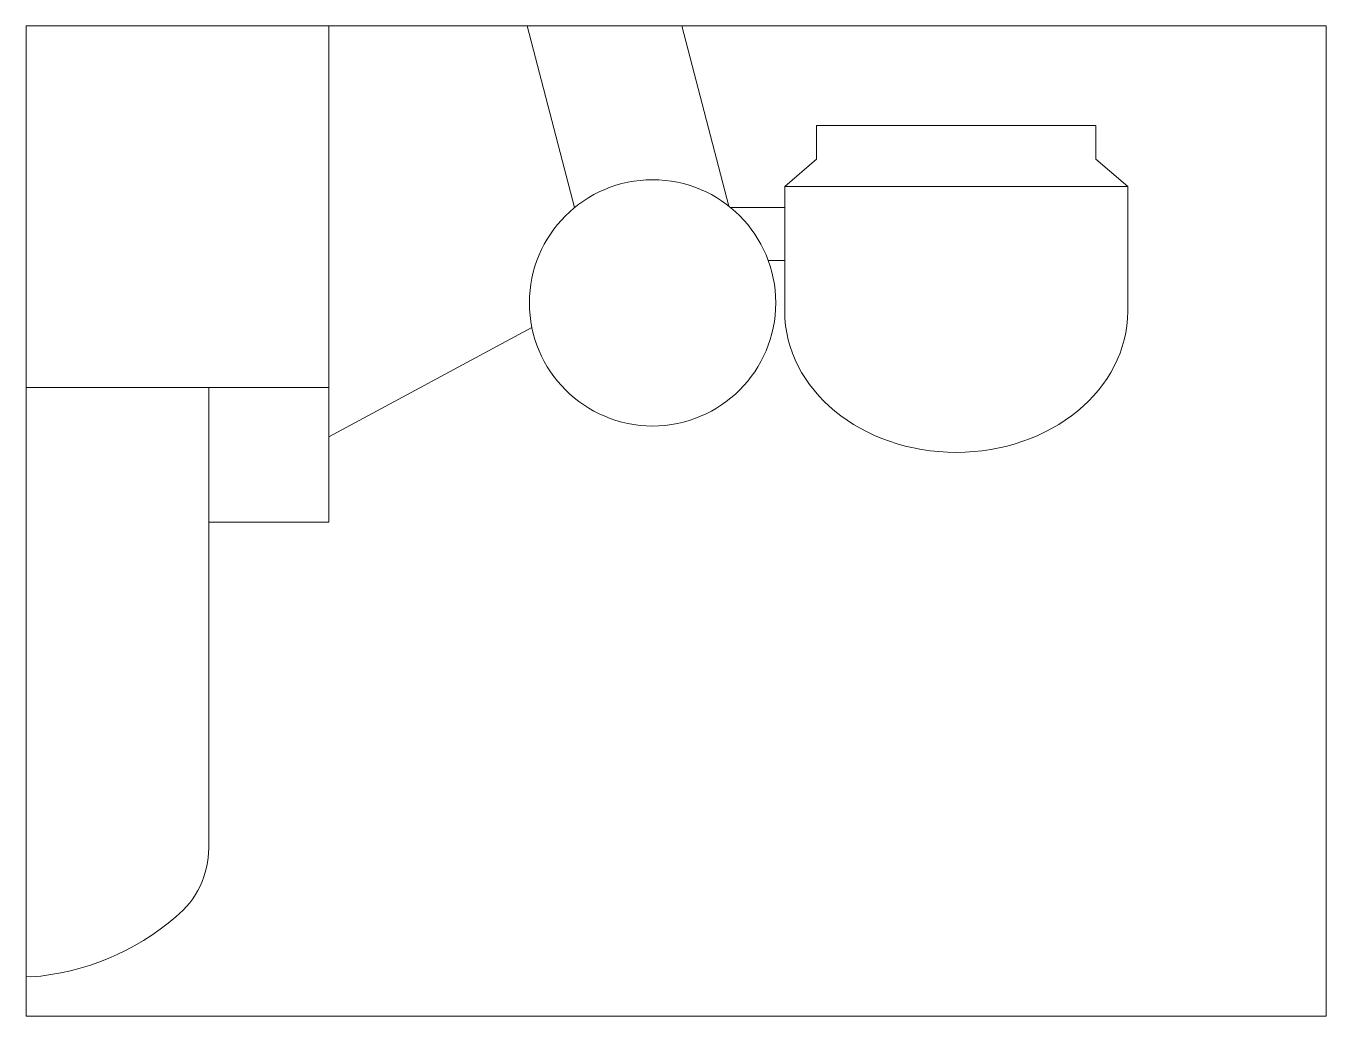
# Paper-space layout 'www.ceco.net' of a CAD drawing. Header units: millimetres. Extents: x 27 to 240, y 20 to 183.
# The model-space entities are those that its viewports show. They can reach past a viewport. Long polylines and large blocks are cut down to what shows.
import ezdxf

# ---------------------------------------------------------------- set-up
doc = ezdxf.new("R2010")
doc.units = ezdxf.units.MM
doc.layers.add('ceco.net 428', color=7, linetype='Continuous', lineweight=13, plot=False)

msp = doc.modelspace()

# ---------------------------------------------------------------- linework, layer by layer
at = {"layer": 'ceco.net 428'}
for p, q in [((96.99, 148.12), (96.99, 683.67)), ((176.96, 250.55), (156.97, 327.12)), ((227.16, 251.08), (207.31, 327.12)), ((346.68, 277.34), (255.76, 277.34)), ((255.76, 277.34), (255.76, 266.31)), ((346.68, 277.34), (346.68, 266.31)), ((255.76, 266.31), (245.38, 257.44)), ((346.68, 266.31), (357.05, 257.44)), ((357.05, 257.44), (245.38, 257.44)), ((245.38, 257.44), (245.38, 216.81)), ((357.05, 257.44), (357.05, 216.81)), ((227.73, 250.63), (245.38, 250.63)), ((240.03, 233.38), (245.38, 233.38)), ((163.09, 211.55), (96.99, 175.9)), ((-96.99, 191.99), (96.99, 191.99)), ((57.87, 191.99), (57.87, 41.78)), ((96.99, 148.12), (57.87, 148.12))]:
    msp.add_line(p, q, dxfattribs=at)
msp.add_circle((202.39, 219.54), 40.1, dxfattribs=at)
for centre, radius, start, end in [((29.19, 41.94), 28.68, 308.7832, 0.3169), ((6.02, 81.06), 81.28, 229.1391, 265.7533), ((-6.02, 81.06), 81.28, 274.2467, 310.8609)]:
    msp.add_arc(centre, radius, start, end, dxfattribs=at)
at = {"layer": 'ceco.net 428', "extrusion": (0, 0, -1)}
msp.add_ellipse((301.22, 216.81), major_axis=(-55.83, 0), ratio=0.823279, start_param=3.141593, end_param=6.283185, dxfattribs=at)

psp = doc.layouts.new('www.ceco.net')

# ---------------------------------------------------------------- viewports
at = {"layer": '0'}
psp.add_viewport(center=(133.35, 101.6), size=(213.36, 162.56), view_center_point=(210, 148.5), view_height=322.4396, dxfattribs=at)

doc.saveas('drawing.dxf')
